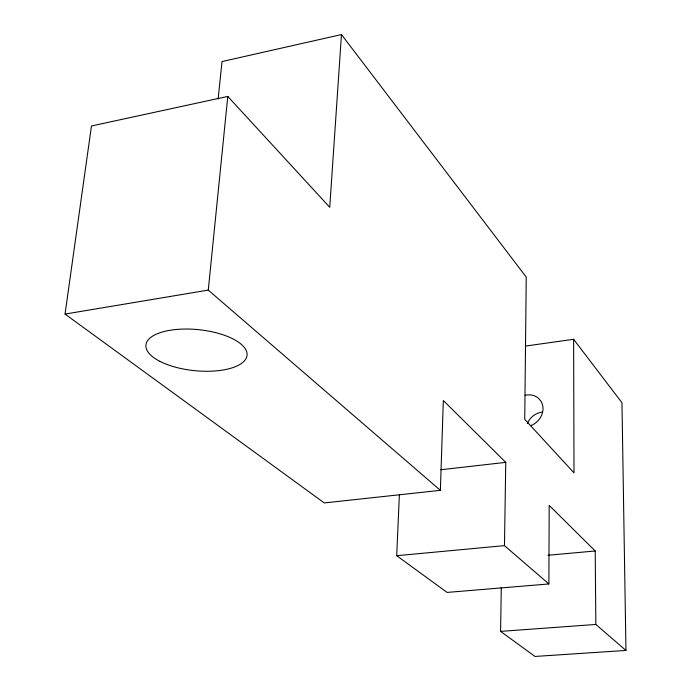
<?xml version="1.0" encoding="UTF-8"?>
<svg xmlns="http://www.w3.org/2000/svg" width="691" height="691" viewBox="0 0 691 691"><rect width="100%" height="100%" fill="white"/><g stroke="black" fill="none" stroke-linecap="round" stroke-linejoin="round"><path stroke-width="1.04" d="M399.381 494.687L396.703 555.702L447.112 592.42L548.887 583.947L549.181 505.38L595.219 550.986L595.841 624.448L625.96 650.438L621.96 402.732L573.625 339.29L525.713 346.044M625.96 650.438L534.998 656.45L500.586 631.384L501.295 587.341M548.887 583.947L504.465 545.631L505.76 462.365L443.337 400.521L440.374 490.334L324.278 502.936L65.04 314.077L91.462 125.978L227.788 96.42L329.737 207.283L341.466 34.55L222.018 61.568L218.149 98.925M440.374 490.334L208.267 290.099L227.788 96.42M65.04 314.077L208.267 290.099M440.772 469.75L505.76 462.365M396.703 555.702L504.465 545.631M547.946 555.253L595.219 550.986M500.586 631.384L595.841 624.448M341.466 34.55L526.24 277.091L524.737 419.316L574.014 472.886L573.625 339.29M530.757 425.656A17.206 14.977 -41.7 0 0 540.863 401.056L538.289 398.111A17.206 14.977 -41.7 0 0 525.151 395.278M527.345 423.471A16.8 14.744 -41.6 0 1 542.038 412.13M159.828 361.307A50.832 20.6 5.8 0 0 245.02 360.132A50.832 20.6 5.8 0 0 184.575 329.037A50.832 20.6 5.8 0 0 159.828 361.307"/></g></svg>
